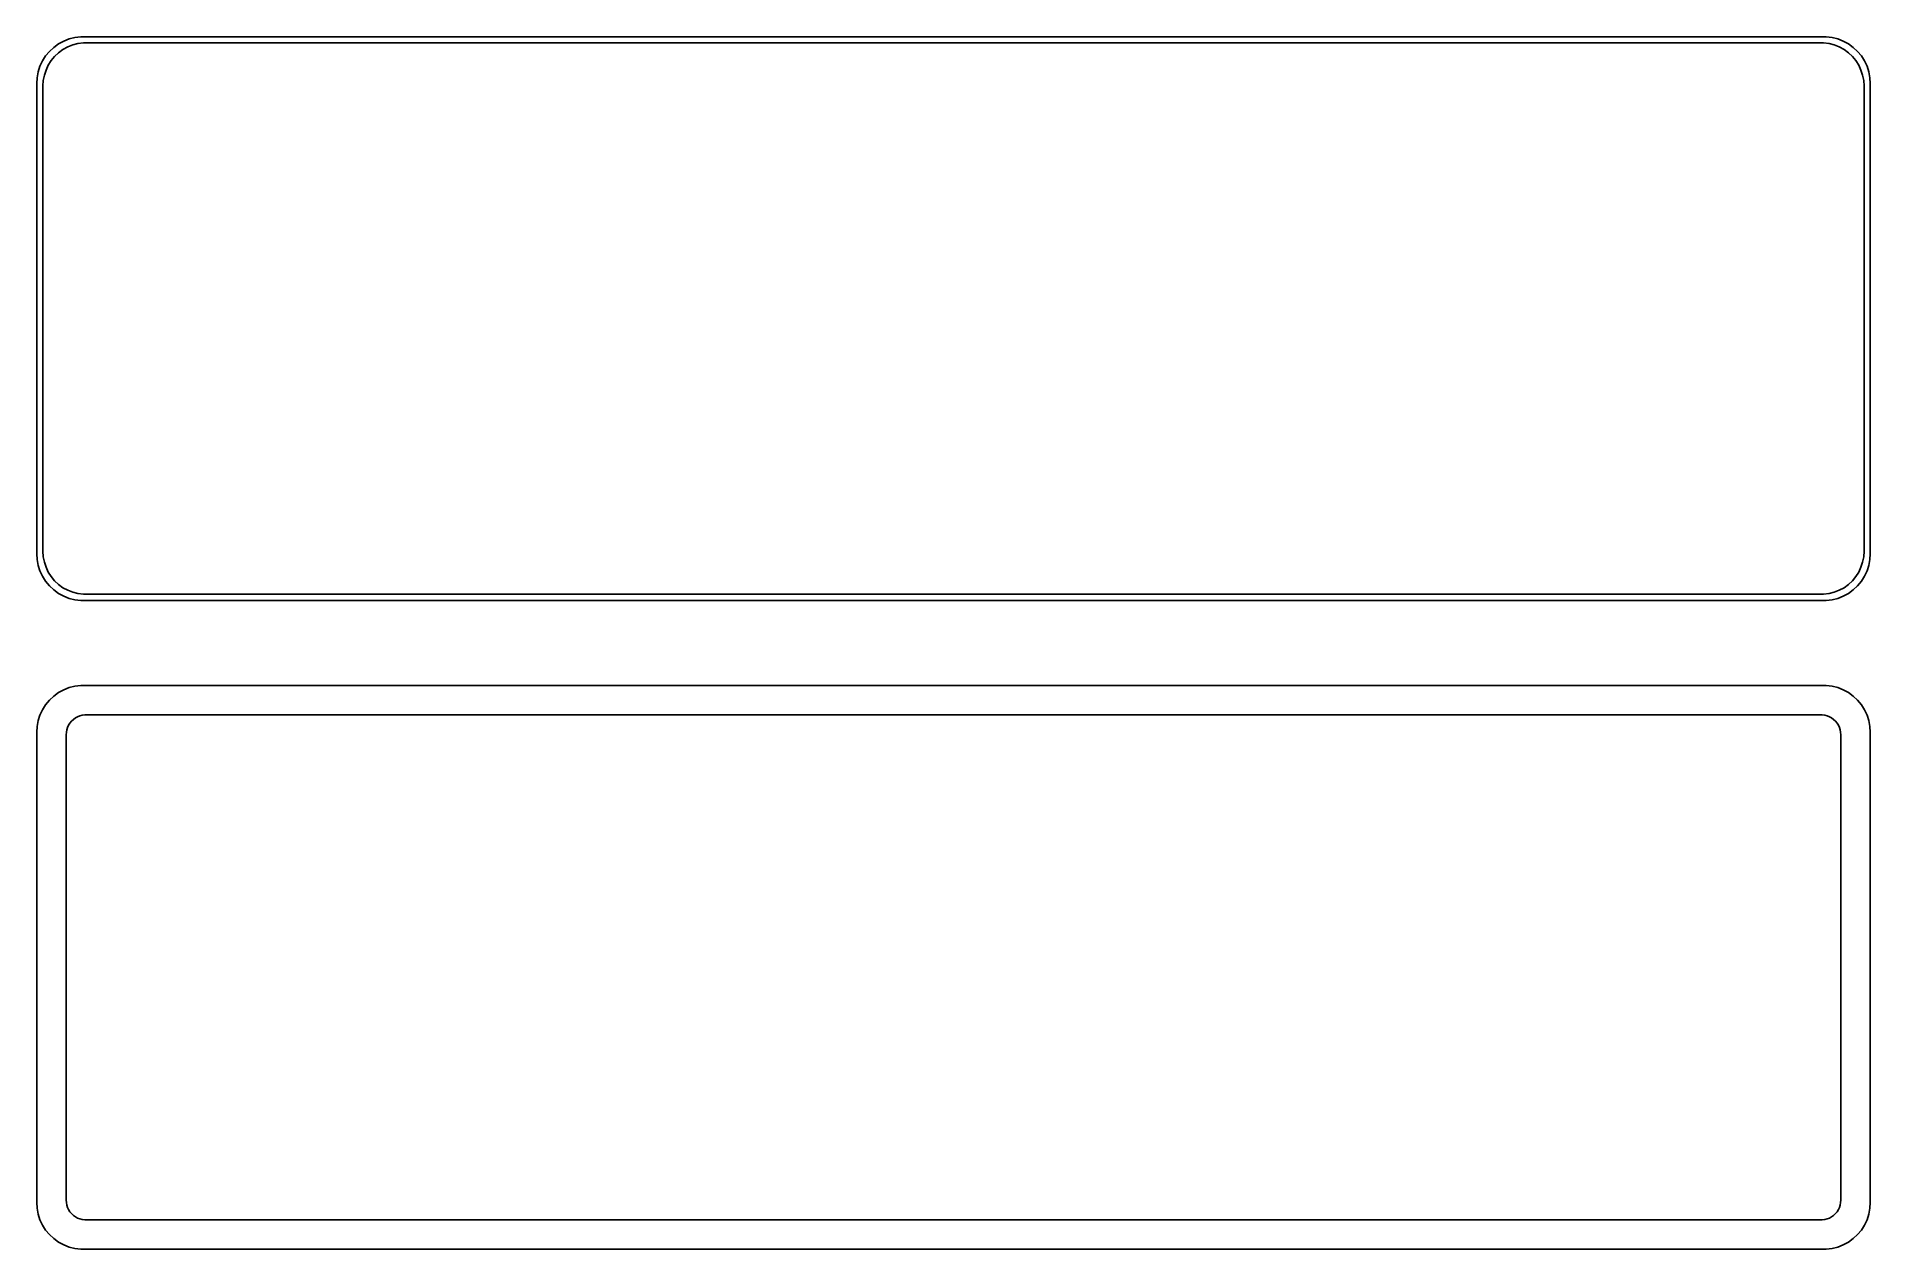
# Model space of a CAD drawing. Header units: metres. Extents: x -98 to 98, y 108 to 237.
import ezdxf

# ---------------------------------------------------------------- set-up
doc = ezdxf.new("R2010")
doc.units = ezdxf.units.M

msp = doc.modelspace()

# ---------------------------------------------------------------- linework, layer by layer
for p, q in [((-95.1791, 236.222), (-95.6871, 235.853)), ((-94.6289, 236.524), (-95.1791, 236.222)), ((-94.0451, 236.755), (-94.6289, 236.524)), ((-94.1994, 235.893), (-93.6648, 236.104)), ((-93.4369, 236.911), (-94.0451, 236.755)), ((-93.6648, 236.104), (-93.1079, 236.247)), ((-92.8139, 236.99), (-93.4369, 236.911)), ((-93.1079, 236.247), (-92.5375, 236.319)), ((92.8139, 236.99), (-92.8139, 236.99)), ((-92.5375, 236.319), (92.5375, 236.319)), ((92.5375, 236.319), (93.1079, 236.247)), ((93.4369, 236.911), (92.8139, 236.99)), ((93.1079, 236.247), (93.6648, 236.104)), ((94.0451, 236.755), (93.4369, 236.911)), ((93.6648, 236.104), (94.1994, 235.893)), ((94.6289, 236.524), (94.0451, 236.755)), ((95.1791, 236.222), (94.6289, 236.524)), ((95.6871, 235.853), (95.1791, 236.222)), ((-96.8815, 234.409), (-97.1489, 233.841)), ((-96.5451, 234.939), (-96.8815, 234.409)), ((-96.1448, 235.423), (-96.5451, 234.939)), ((-96.2621, 233.956), (-95.954, 234.441)), ((-95.6871, 235.853), (-96.1448, 235.423)), ((-95.954, 234.441), (-95.5875, 234.884)), ((-95.5875, 234.884), (-95.1684, 235.278)), ((-95.1684, 235.278), (-94.7032, 235.616)), ((-94.7032, 235.616), (-94.1994, 235.893)), ((94.1994, 235.893), (94.7032, 235.616)), ((94.7032, 235.616), (95.1684, 235.278)), ((95.1684, 235.278), (95.5875, 234.884)), ((95.5875, 234.884), (95.954, 234.441)), ((96.1448, 235.423), (95.6871, 235.853)), ((95.954, 234.441), (96.2621, 233.956)), ((96.5451, 234.939), (96.1448, 235.423)), ((96.8815, 234.409), (96.5451, 234.939)), ((97.1489, 233.841), (96.8815, 234.409)), ((-97.4606, 232.627), (-97.5, 232)), ((-97.3429, 233.243), (-97.4606, 232.627)), ((-97.1489, 233.841), (-97.3429, 233.243)), ((-96.8284, 231.75), (-96.7923, 232.324)), ((-96.7923, 232.324), (-96.6846, 232.889)), ((-96.6846, 232.889), (-96.5069, 233.435)), ((-96.5069, 233.435), (-96.2621, 233.956)), ((96.2621, 233.956), (96.5069, 233.435)), ((96.5069, 233.435), (96.6846, 232.889)), ((96.6846, 232.889), (96.7923, 232.324)), ((96.7923, 232.324), (96.8284, 231.75)), ((97.3429, 233.243), (97.1489, 233.841)), ((97.4606, 232.627), (97.3429, 233.243)), ((97.5, 232), (97.4606, 232.627)), ((-97.5, 232), (-97.5, 182)), ((-96.8284, 182.25), (-96.8284, 231.75)), ((96.8284, 231.75), (96.8284, 182.25)), ((97.5, 182), (97.5, 232)), ((-97.5, 182), (-97.4606, 181.373)), ((-97.4606, 181.373), (-97.3429, 180.757)), ((-96.7923, 181.676), (-96.8284, 182.25)), ((-96.6846, 181.111), (-96.7923, 181.676)), ((96.7923, 181.676), (96.6846, 181.111)), ((96.8284, 182.25), (96.7923, 181.676)), ((97.3429, 180.757), (97.4606, 181.373)), ((97.4606, 181.373), (97.5, 182)), ((-97.3429, 180.757), (-97.1489, 180.159)), ((-97.1489, 180.159), (-96.8815, 179.591)), ((-96.8815, 179.591), (-96.5451, 179.061)), ((-96.5069, 180.565), (-96.6846, 181.111)), ((-96.2621, 180.044), (-96.5069, 180.565)), ((-95.954, 179.559), (-96.2621, 180.044)), ((-95.5875, 179.116), (-95.954, 179.559)), ((95.954, 179.559), (95.5875, 179.116)), ((96.2621, 180.044), (95.954, 179.559)), ((96.5069, 180.565), (96.2621, 180.044)), ((96.6846, 181.111), (96.5069, 180.565)), ((96.5451, 179.061), (96.8815, 179.591)), ((96.8815, 179.591), (97.1489, 180.159)), ((97.1489, 180.159), (97.3429, 180.757)), ((-96.5451, 179.061), (-96.1448, 178.577)), ((-96.1448, 178.577), (-95.6871, 178.147)), ((-95.6871, 178.147), (-95.1791, 177.778)), ((-95.1684, 178.722), (-95.5875, 179.116)), ((-95.1791, 177.778), (-94.6289, 177.476)), ((-94.7032, 178.384), (-95.1684, 178.722)), ((-94.1994, 178.107), (-94.7032, 178.384)), ((-94.6289, 177.476), (-94.0451, 177.245)), ((-93.6648, 177.896), (-94.1994, 178.107)), ((-93.1079, 177.753), (-93.6648, 177.896)), ((-92.5375, 177.681), (-93.1079, 177.753)), ((92.5375, 177.681), (-92.5375, 177.681)), ((93.1079, 177.753), (92.5375, 177.681)), ((93.6648, 177.896), (93.1079, 177.753)), ((94.1994, 178.107), (93.6648, 177.896)), ((94.0451, 177.245), (94.6289, 177.476)), ((94.7032, 178.384), (94.1994, 178.107)), ((94.6289, 177.476), (95.1791, 177.778)), ((95.1684, 178.722), (94.7032, 178.384)), ((95.5875, 179.116), (95.1684, 178.722)), ((95.1791, 177.778), (95.6871, 178.147)), ((95.6871, 178.147), (96.1448, 178.577)), ((96.1448, 178.577), (96.5451, 179.061)), ((-94.0451, 177.245), (-93.4369, 177.089)), ((-93.4369, 177.089), (-92.8139, 177.01)), ((-92.8139, 177.01), (92.8139, 177.01)), ((92.8139, 177.01), (93.4369, 177.089)), ((93.4369, 177.089), (94.0451, 177.245)), ((-94.0451, 167.755), (-94.6289, 167.524)), ((-93.4369, 167.911), (-94.0451, 167.755)), ((-92.8139, 167.99), (-93.4369, 167.911)), ((92.8139, 167.99), (-92.8139, 167.99)), ((93.4369, 167.911), (92.8139, 167.99)), ((94.0451, 167.755), (93.4369, 167.911)), ((94.6289, 167.524), (94.0451, 167.755)), ((-96.5451, 165.939), (-96.8815, 165.409)), ((-96.1448, 166.423), (-96.5451, 165.939)), ((-95.6871, 166.853), (-96.1448, 166.423)), ((-95.1791, 167.222), (-95.6871, 166.853)), ((-94.6289, 167.524), (-95.1791, 167.222)), ((95.1791, 167.222), (94.6289, 167.524)), ((95.6871, 166.853), (95.1791, 167.222)), ((96.1448, 166.423), (95.6871, 166.853)), ((96.5451, 165.939), (96.1448, 166.423)), ((96.8815, 165.409), (96.5451, 165.939)), ((-97.3429, 164.243), (-97.4606, 163.627)), ((-97.1489, 164.841), (-97.3429, 164.243)), ((-96.8815, 165.409), (-97.1489, 164.841)), ((-94.0987, 163.766), (-93.9567, 163.99)), ((-93.9567, 163.99), (-93.7879, 164.194)), ((-93.7879, 164.194), (-93.5947, 164.375)), ((-93.5947, 164.375), (-93.3804, 164.531)), ((-93.3804, 164.531), (-93.1482, 164.659)), ((-93.1482, 164.659), (-92.9019, 164.756)), ((-92.9019, 164.756), (-92.6453, 164.822)), ((-92.6453, 164.822), (-92.3825, 164.855)), ((-92.3825, 164.855), (92.3825, 164.855)), ((92.3825, 164.855), (92.6453, 164.822)), ((92.6453, 164.822), (92.9019, 164.756)), ((92.9019, 164.756), (93.1482, 164.659)), ((93.1482, 164.659), (93.3804, 164.531)), ((93.3804, 164.531), (93.5947, 164.375)), ((93.5947, 164.375), (93.7879, 164.194)), ((93.7879, 164.194), (93.9567, 163.99)), ((93.9567, 163.99), (94.0987, 163.766)), ((97.1489, 164.841), (96.8815, 165.409)), ((97.3429, 164.243), (97.1489, 164.841)), ((97.4606, 163.627), (97.3429, 164.243)), ((-97.4606, 163.627), (-97.5, 163)), ((-97.5, 163), (-97.5, 113)), ((-94.3596, 162.75), (-94.343, 163.014)), ((-94.3596, 113.25), (-94.3596, 162.75)), ((-94.343, 163.014), (-94.2934, 163.275)), ((-94.2934, 163.275), (-94.2115, 163.527)), ((-94.2115, 163.527), (-94.0987, 163.766)), ((94.0987, 163.766), (94.2115, 163.527)), ((94.2115, 163.527), (94.2934, 163.275)), ((94.2934, 163.275), (94.343, 163.014)), ((94.343, 163.014), (94.3596, 162.75)), ((94.3596, 162.75), (94.3596, 113.25)), ((97.5, 163), (97.4606, 163.627)), ((97.5, 113), (97.5, 163)), ((-94.343, 112.986), (-94.3596, 113.25)), ((94.3596, 113.25), (94.343, 112.986)), ((-97.5, 113), (-97.4606, 112.373)), ((-97.4606, 112.373), (-97.3429, 111.757)), ((-97.3429, 111.757), (-97.1489, 111.159)), ((-97.1489, 111.159), (-96.8815, 110.591)), ((-94.2934, 112.725), (-94.343, 112.986)), ((-94.2115, 112.473), (-94.2934, 112.725)), ((-94.0987, 112.234), (-94.2115, 112.473)), ((-93.9567, 112.01), (-94.0987, 112.234)), ((-93.7879, 111.806), (-93.9567, 112.01)), ((-93.5947, 111.625), (-93.7879, 111.806)), ((-93.3804, 111.469), (-93.5947, 111.625)), ((-93.1482, 111.341), (-93.3804, 111.469)), ((-92.9019, 111.244), (-93.1482, 111.341)), ((-92.6453, 111.178), (-92.9019, 111.244)), ((-92.3825, 111.145), (-92.6453, 111.178)), ((92.6453, 111.178), (92.3825, 111.145)), ((92.9019, 111.244), (92.6453, 111.178)), ((93.1482, 111.341), (92.9019, 111.244)), ((93.3804, 111.469), (93.1482, 111.341)), ((93.5947, 111.625), (93.3804, 111.469)), ((93.7879, 111.806), (93.5947, 111.625)), ((93.9567, 112.01), (93.7879, 111.806)), ((94.0987, 112.234), (93.9567, 112.01)), ((94.2115, 112.473), (94.0987, 112.234)), ((94.2934, 112.725), (94.2115, 112.473)), ((94.343, 112.986), (94.2934, 112.725)), ((96.8815, 110.591), (97.1489, 111.159)), ((97.1489, 111.159), (97.3429, 111.757)), ((97.3429, 111.757), (97.4606, 112.373)), ((97.4606, 112.373), (97.5, 113)), ((-96.8815, 110.591), (-96.5451, 110.061)), ((-96.5451, 110.061), (-96.1448, 109.577)), ((-96.1448, 109.577), (-95.6871, 109.147)), ((92.3825, 111.145), (-92.3825, 111.145)), ((95.6871, 109.147), (96.1448, 109.577)), ((96.1448, 109.577), (96.5451, 110.061)), ((96.5451, 110.061), (96.8815, 110.591)), ((-95.6871, 109.147), (-95.1791, 108.778)), ((-95.1791, 108.778), (-94.6289, 108.476)), ((-94.6289, 108.476), (-94.0451, 108.245)), ((-94.0451, 108.245), (-93.4369, 108.089)), ((-93.4369, 108.089), (-92.8139, 108.01)), ((-92.8139, 108.01), (92.8139, 108.01)), ((92.8139, 108.01), (93.4369, 108.089)), ((93.4369, 108.089), (94.0451, 108.245)), ((94.0451, 108.245), (94.6289, 108.476)), ((94.6289, 108.476), (95.1791, 108.778)), ((95.1791, 108.778), (95.6871, 109.147))]:
    msp.add_line(p, q)

doc.saveas('drawing.dxf')
